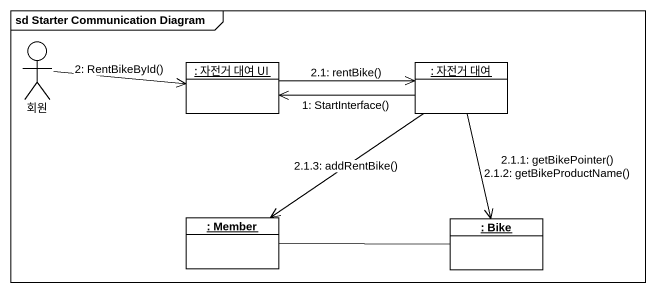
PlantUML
@startuml
mainframe sd Starter Communication Diagram
allowmixing
hide circle
hide empty members
actor 회원
object ": 자전거 대여 UI" as 자전거_대여_UI
object ": 자전거 대여" as 자전거_대여
object ": Member" as Member
object ": Bike" as Bike
Member -right- Bike
자전거_대여 -left-> 자전거_대여_UI : 1: StartInterface()
회원 -right-> 자전거_대여_UI : 2: RentBikeById()
자전거_대여_UI -right-> 자전거_대여 : 2.1: rentBike()
자전거_대여 --> Bike : 2.1.1: getBikePointer()\n2.1.2: getBikeProductName()
자전거_대여 --> Member : 2.1.3: addRentBike()
@enduml
